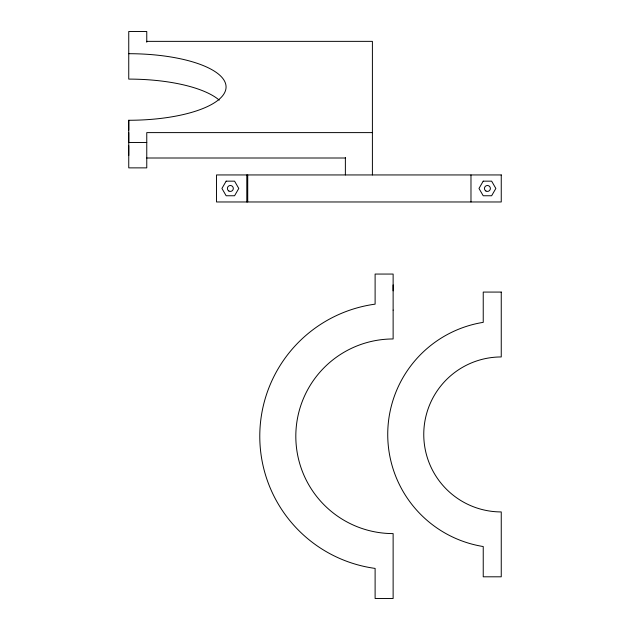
<?xml version="1.0" encoding="UTF-8"?>
<svg xmlns="http://www.w3.org/2000/svg" width="630" height="630" viewBox="0 0 630 630"><rect width="100%" height="100%" fill="white"/><g stroke="black" fill="none" stroke-linecap="round" stroke-linejoin="round"><path stroke-width="0.94" d="M128.748 155.539L128.748 145.664M128.748 132.607L128.748 142.467L146.766 142.467M128.748 130.142L128.748 120.267A97.311 33.28 0 0 0 226.06 86.987A97.311 33.28 0 0 0 128.748 53.7M146.766 41.36L372.401 41.36L372.401 174.943M372.401 132.607L146.766 132.607L146.766 167.871L128.748 167.871L128.748 120.267M146.766 158.004L345.374 158.004M470.98 174.943L470.98 201.97M393.128 284.925L393.128 290.847M345.374 157.555L345.374 174.943M247.724 174.943L247.724 201.97M246.795 174.943L246.795 201.97M146.766 42.249L146.766 31.5L128.748 31.5L128.748 79.104A97.311 33.28 0 0 1 219.224 100.131M393.128 310.094L393.128 338.964A97.311 97.311 0 0 0 295.816 436.275A97.311 97.311 0 0 0 393.128 533.594L393.128 598.5L375.11 598.5L375.11 568.41A133.355 133.355 0 0 1 375.11 304.148L375.11 274.058L393.128 274.058L393.128 310.094M226.146 181.156L221.933 188.457L226.146 195.757L234.573 195.757L238.786 188.457L234.573 181.156L226.146 181.156M483.21 181.156L478.989 188.457L483.21 195.757L491.636 195.757L495.849 188.457L491.636 181.156L483.21 181.156M501.252 174.943L216.523 174.943L216.523 201.97L501.252 201.97L501.252 174.943M501.252 292.076L483.234 292.076L483.234 322.347A113.534 113.534 0 0 0 483.234 546.533L483.234 576.804L501.252 576.804L501.252 511.93A77.49 77.49 0 0 1 423.762 434.44A77.49 77.49 0 0 1 501.252 356.95L501.252 292.076M228.871 191.032A2.977 2.977 0 0 0 233.328 188.457A2.977 2.977 0 0 0 228.871 185.881A2.977 2.977 0 0 0 228.871 191.032M485.935 191.032A2.977 2.977 0 0 0 490.392 188.457A2.977 2.977 0 0 0 485.935 185.881A2.977 2.977 0 0 0 485.935 191.032"/></g></svg>
